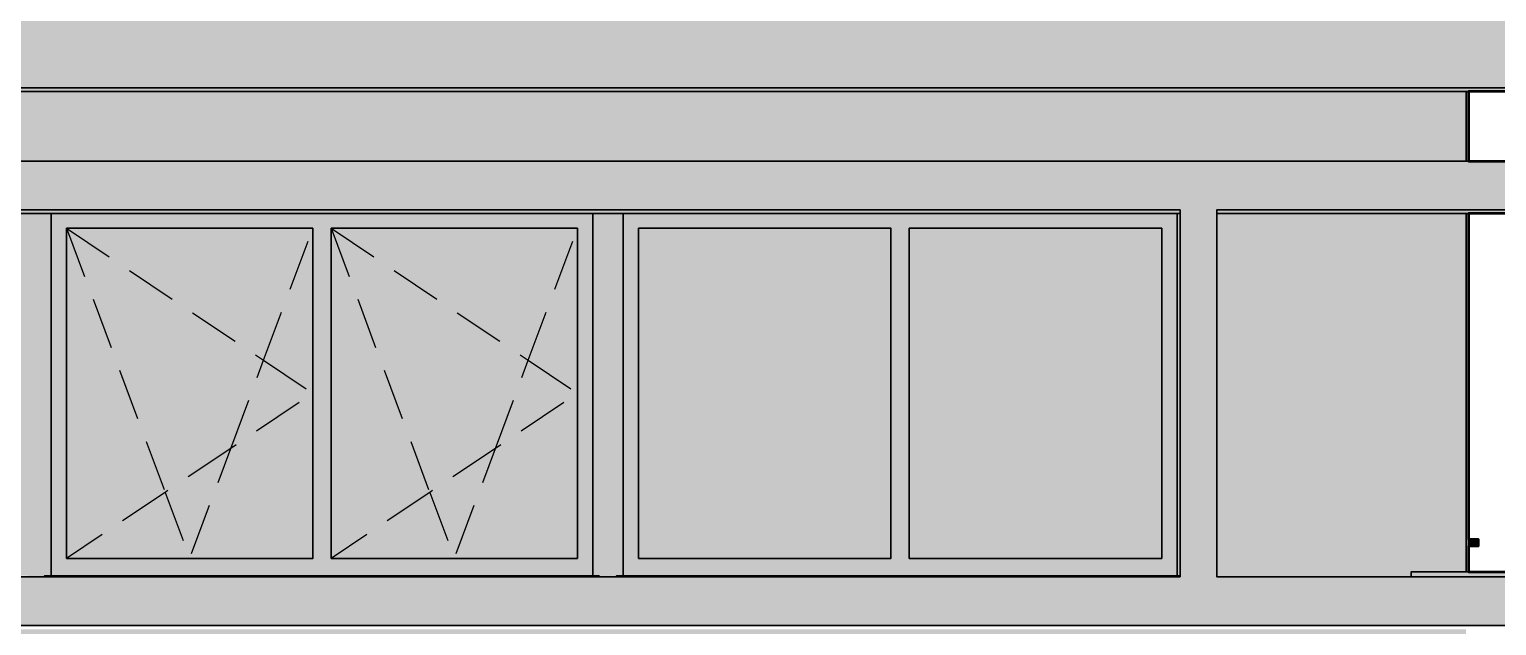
# Model space of a CAD drawing. Header units: metres. Extents: x -13 to 13.2, y -1.4 to 10.4.
# Drawn here: x -1.71 to 4.29, y 3.65 to 6.09 of the extents above; entities that cross this region are included whole.
import ezdxf

# ---------------------------------------------------------------- set-up
doc = ezdxf.new("R2010")
doc.units = ezdxf.units.M
doc.linetypes.add('KRESKOWA', pattern=[5.25, 4.2, -1.05])
doc.layers.add('A-ELEWACJE', color=7, linetype='Continuous', lineweight=35)

msp = doc.modelspace()

# ---------------------------------------------------------------- hatches: boundary and pattern name
at = {"layer": 'A-ELEWACJE', "true_color": 0xbab7af}
msp.add_hatch(color=7, dxfattribs=at).paths.add_polyline_path([(4.4725, 6.15), (4.4725, 5.85), (-8.4075, 5.85), (-8.4275, 5.85), (-8.4275, 6.15)])
at = {"layer": 'A-ELEWACJE', "true_color": 0xf5f4f1}
for points in [[(-8.4275, 5.647), (-8.4275, 5.662), (-8.4075, 5.662), (-8.4075, 5.835), (4.1625, 5.835), (4.1625, 5.55), (-4.5275, 5.55), (-4.5275, 5.35), (-4.5275, 5.335), (-4.1775, 5.335), (-4.1775, 3.85), (-4.5275, 3.85), (-4.5275, 3.65), (-4.5275, 3.635), (4.1625, 3.635), (4.1625, 3.002), (-8.4275, 3.002)], [(4.4725, 5.835), (-8.4075, 5.835), (-8.4075, 5.85), (4.4725, 5.85)], [(4.1625, 5.835), (4.1725, 5.835), (4.1725, 5.55), (4.1625, 5.55)], [(-4.0275, 5.335), (-4.0275, 5.35), (2.9925, 5.35), (2.9925, 5.335)], [(5.3225, 5.335), (3.1425, 5.335), (3.1425, 5.35), (5.3225, 5.35)], [(-1.7495, 5.335), (-1.6255, 5.335), (-1.6255, 3.854), (-1.6525, 3.854), (-1.6525, 3.85), (-1.7225, 3.85), (-1.7225, 3.854), (-1.7495, 3.854)], [(0.5905, 5.335), (0.7145, 5.335), (0.7145, 3.854), (0.6875, 3.854), (0.6875, 3.85), (0.6175, 3.85), (0.6175, 3.854), (0.5905, 3.854)], [(2.9805, 5.335), (2.9925, 5.335), (2.9925, 3.854), (2.9805, 3.854)], [(3.1425, 5.335), (4.1625, 5.335), (4.1625, 3.87), (3.9375, 3.87), (3.9375, 3.85), (3.1425, 3.85)], [(4.1625, 5.335), (4.1725, 5.335), (4.1725, 3.87), (4.1625, 3.87)]]:
    msp.add_hatch(color=7, dxfattribs=at).paths.add_polyline_path(points)
at = {"layer": 'A-ELEWACJE', "true_color": 0x75797c}
h = msp.add_hatch(color=7, dxfattribs=at)
h.paths.add_polyline_path([(-4.5275, 3.85), (-4.1775, 3.85), (-4.1775, 5.35), (-4.5275, 5.35), (-4.5275, 5.55), (5.3225, 5.55), (5.3225, 5.35), (3.1425, 5.35), (3.1425, 3.85), (4.4725, 3.85), (10.5475, 3.85), (10.5475, 3.65), (4.4725, 3.65), (-4.5275, 3.65)])
h.paths.add_polyline_path([(2.9925, 3.85), (2.9925, 5.35), (-4.0275, 5.35), (-4.0275, 3.85)], flags=0)
at = {"layer": 'A-ELEWACJE', "true_color": 0x6a6d70}
h = msp.add_hatch(color=7, dxfattribs=at)
h.paths.add_polyline_path([(0.5905, 3.854), (-1.6255, 3.854), (-1.6255, 5.335), (0.5905, 5.335)])
h.paths.add_polyline_path([(-0.48, 5.275), (-0.48, 3.925), (0.5275, 3.925), (0.5275, 5.275)], flags=0)
h.paths.add_polyline_path([(-1.5625, 5.275), (-1.5625, 3.925), (-0.555, 3.925), (-0.555, 5.275)], flags=0)
h = msp.add_hatch(color=7, dxfattribs=at)
h.paths.add_polyline_path([(0.7145, 5.335), (2.9805, 5.335), (2.9805, 3.854), (0.7145, 3.854)])
h.paths.add_polyline_path([(1.81, 3.925), (1.81, 5.275), (0.7775, 5.275), (0.7775, 3.925)], flags=0)
h.paths.add_polyline_path([(1.885, 5.275), (1.885, 3.925), (2.9175, 3.925), (2.9175, 5.275)], flags=0)
at = {"layer": 'A-ELEWACJE', "true_color": 0xa9c3cd}
for points in [[(-1.5625, 3.925), (-1.5625, 5.275), (-0.555, 5.275), (-0.555, 3.925)], [(-0.48, 3.925), (-0.48, 5.275), (0.5275, 5.275), (0.5275, 3.925)], [(0.7775, 3.925), (0.7775, 5.275), (1.81, 5.275), (1.81, 3.925)], [(1.885, 3.925), (1.885, 5.275), (2.9175, 5.275), (2.9175, 3.925)]]:
    msp.add_hatch(color=7, dxfattribs=at).paths.add_polyline_path(points)
at = {"layer": 'A-ELEWACJE', "true_color": 0x75787b}
for points in [[(4.1725, 3.975), (4.1725, 4.004), (4.2125, 4.004), (4.2125, 3.975)], [(0.6175, 3.85), (-1.6525, 3.85), (-1.6525, 3.854), (0.6175, 3.854)], [(0.6875, 3.854), (2.9925, 3.854), (2.9925, 3.85), (0.6875, 3.85)], [(3.9375, 3.87), (10.5725, 3.87), (10.5725, 3.85), (10.5475, 3.85), (4.4725, 3.85), (3.9375, 3.85)]]:
    msp.add_hatch(color=7, dxfattribs=at).paths.add_polyline_path(points)

# ---------------------------------------------------------------- linework, layer by layer
at = {"layer": 'A-ELEWACJE', "lineweight": 35, "ltscale": 0.05}
for points in [[(-8.4071, 5.85), (4.4725, 5.85), (4.4725, 5.835), (-8.4071, 5.835)], [(4.1625, 5.5504), (4.1625, 5.8346)], [(4.1725, 5.8346), (4.1725, 5.5504)], [(-4.5275, 3.85), (-4.1775, 3.85), (-4.1775, 5.35), (-4.5275, 5.35), (-4.5275, 5.55), (5.3225, 5.55), (5.3225, 5.35), (3.1425, 5.35), (3.1425, 3.85), (4.4725, 3.85), (10.5475, 3.85), (10.5475, 3.65), (4.4725, 3.65), (-4.5275, 3.65), (-4.5275, 3.85)], [(2.9925, 3.85), (2.9925, 5.35), (-4.0275, 5.35), (-4.0275, 3.85), (2.9925, 3.85)], [(5.3225, 5.3496), (5.3225, 5.335), (3.1429, 5.335)], [(2.9921, 5.335), (-4.0271, 5.335)], [(-1.6255, 5.3346), (-1.6255, 3.8544)], [(0.5905, 3.8544), (0.5905, 5.3346)], [(0.7145, 5.3346), (0.7145, 3.8544)], [(2.9805, 3.8544), (2.9805, 5.3346)], [(4.1625, 3.8704), (4.1625, 5.3346)], [(4.1725, 5.3346), (4.1725, 3.8704)], [(-0.555, 5.275), (-1.5625, 5.275), (-1.5625, 3.925), (-0.555, 3.925), (-0.555, 5.275)], [(0.5275, 5.275), (-0.48, 5.275), (-0.48, 3.925), (0.5275, 3.925), (0.5275, 5.275)], [(0.7775, 3.925), (1.81, 3.925), (1.81, 5.275), (0.7775, 5.275), (0.7775, 3.925)], [(2.9175, 5.275), (1.885, 5.275), (1.885, 3.925), (2.9175, 3.925), (2.9175, 5.275)], [(4.1729, 4.004), (4.2125, 4.004), (4.2125, 3.975), (4.1729, 3.975)], [(-1.6525, 3.8504), (-1.6525, 3.854), (0.6175, 3.854)], [(0.6875, 3.8504), (0.6875, 3.854), (2.9921, 3.854)], [(3.9375, 3.8504), (3.9375, 3.87), (10.5725, 3.87), (10.5725, 3.85), (10.5479, 3.85)]]:
    msp.add_lwpolyline(points, dxfattribs=at)
at = {"layer": 'A-ELEWACJE', "lineweight": 50, "ltscale": 0.05}
for points in [[(4.4725, 5.835), (4.1725, 5.835), (4.1725, 5.55), (5.3225, 5.55)], [(5.3225, 5.335), (4.1725, 5.335), (4.1725, 4.004), (4.2125, 4.004), (4.2125, 3.975), (4.1725, 3.975), (4.1725, 3.87), (4.2025, 3.87), (10.0275, 3.87)]]:
    msp.add_lwpolyline(points, dxfattribs=at)
at = {"layer": 'A-ELEWACJE', "linetype": 'KRESKOWA', "lineweight": 25, "ltscale": 0.05, "flags": 128}
for points in [[(-1.5625, 5.275), (-1.1595, 4.195)], [(-1.5625, 5.275), (-0.7565, 4.735)], [(-0.7565, 4.735), (-0.555, 5.275)], [(-0.48, 5.275), (-0.077, 4.195)], [(-0.48, 5.275), (0.326, 4.735)], [(0.326, 4.735), (0.5275, 5.275)], [(-0.7565, 4.735), (-0.555, 4.6), (-0.8908, 4.375)], [(-0.8908, 4.375), (-0.7565, 4.735)], [(0.326, 4.735), (0.5275, 4.6), (0.1917, 4.375)], [(0.1917, 4.375), (0.326, 4.735)], [(-0.8908, 4.375), (-1.1595, 4.195)], [(-1.1595, 4.195), (-1.0588, 3.925), (-0.8908, 4.375)], [(0.1917, 4.375), (-0.077, 4.195)], [(-0.077, 4.195), (0.0237, 3.925), (0.1917, 4.375)], [(-1.1595, 4.195), (-1.5625, 3.925)], [(-0.077, 4.195), (-0.48, 3.925)]]:
    msp.add_lwpolyline(points, dxfattribs=at)

doc.saveas('drawing.dxf')
